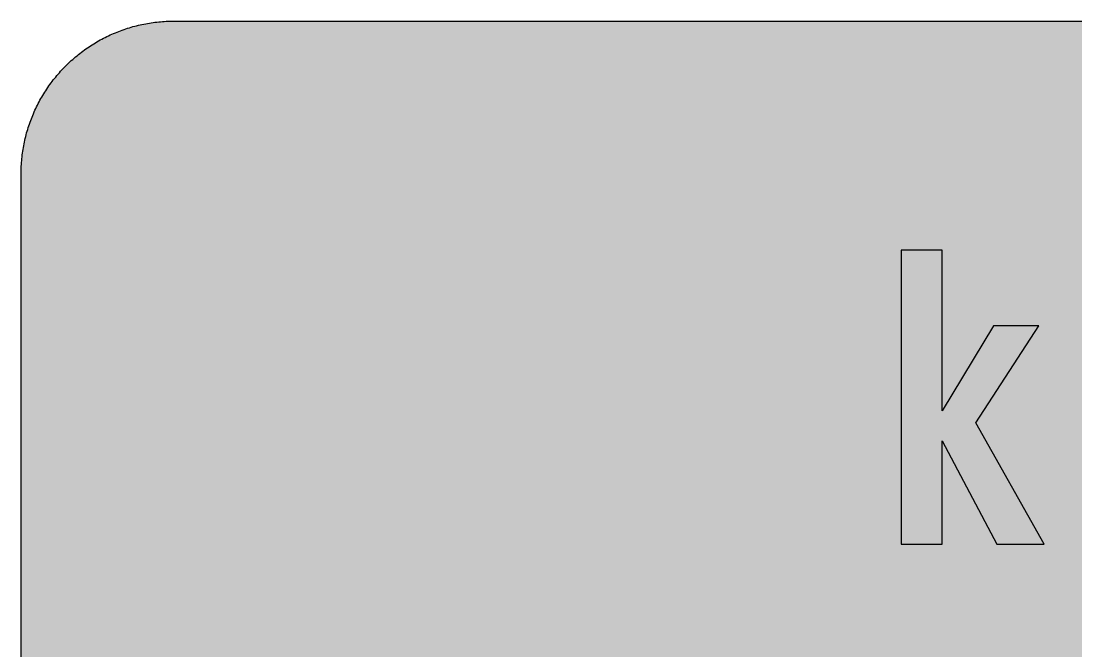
# Model space of a CAD drawing. Header units: millimetres. Extents: x 0 to 212, y 0 to 116.
# Drawn here: x 0.1 to 97.6, y 58.3 to 116.5 of the extents above; entities that cross this region are included whole.
import ezdxf

# ---------------------------------------------------------------- set-up
doc = ezdxf.new("R2010")
doc.units = ezdxf.units.MM

msp = doc.modelspace()

# ---------------------------------------------------------------- hatches: boundary and pattern name
for color, points in [(254, [(14.1633, 0.0536), (13.9878, 0.0533), (13.8125, 0.0559), (13.6373, 0.061), (13.462, 0.0686), (13.2893, 0.0787), (13.114, 0.0914), (12.9413, 0.1041), (12.7686, 0.1219), (12.5959, 0.1397), (12.4231, 0.16), (12.2504, 0.1829), (12.0777, 0.2057), (11.9075, 0.2337), (11.7373, 0.2616), (11.5672, 0.2921), (11.397, 0.3251), (11.2268, 0.3607), (11.0592, 0.3988), (10.8915, 0.4369), (10.7239, 0.4775), (10.5562, 0.5207), (10.3886, 0.5664), (10.2235, 0.6121), (10.0584, 0.6629), (9.8933, 0.7137), (9.7307, 0.7671), (9.5682, 0.8204), (9.4056, 0.8788), (9.2431, 0.9373), (9.083, 0.9982), (8.923, 1.0617), (8.763, 1.1252), (8.6055, 1.1938), (8.4455, 1.2624), (8.2906, 1.331), (8.1331, 1.4046), (7.9781, 1.4783), (7.8232, 1.5545), (7.6708, 1.6332), (7.5184, 1.7145), (7.366, 1.7958), (7.2161, 1.8796), (7.0663, 1.966), (6.919, 2.0523), (6.7716, 2.1438), (6.6243, 2.2352), (6.4795, 2.3266), (6.3348, 2.4232), (6.19, 2.5197), (6.0477, 2.6187), (5.908, 2.7178), (5.7683, 2.8194), (5.6286, 2.9235), (5.4915, 3.0302), (5.3543, 3.1369), (5.2197, 3.2461), (5.0851, 3.3579), (4.953, 3.4722), (4.8209, 3.5865), (4.6914, 3.7033), (4.5644, 3.8202), (4.4348, 3.9395), (4.3104, 4.0615), (4.1859, 4.1859), (4.0615, 4.3104), (3.9395, 4.4348), (3.8202, 4.5618), (3.7033, 4.6914), (3.5865, 4.8209), (3.4722, 4.953), (3.3579, 5.0851), (3.2487, 5.2197), (3.1369, 5.3543), (3.0302, 5.4915), (2.9235, 5.6286), (2.8194, 5.7683), (2.7178, 5.908), (2.6187, 6.0477), (2.5197, 6.19), (2.4232, 6.3348), (2.3266, 6.477), (2.2352, 6.6243), (2.1438, 6.7691), (2.0523, 6.919), (1.966, 7.0663), (1.8796, 7.2161), (1.7958, 7.366), (1.7145, 7.5184), (1.6332, 7.6708), (1.5545, 7.8232), (1.4783, 7.9781), (1.4046, 8.1331), (1.331, 8.2906), (1.2598, 8.4455), (1.1913, 8.603), (1.1252, 8.763), (1.0592, 8.923), (0.9982, 9.083), (0.9373, 9.2431), (0.8763, 9.4056), (0.8204, 9.5682), (0.7645, 9.7307), (0.7112, 9.8933), (0.6604, 10.0584), (0.6121, 10.2235), (0.5639, 10.3911), (0.5207, 10.5562), (0.4775, 10.7239), (0.4343, 10.8915), (0.3962, 11.0592), (0.3607, 11.2268), (0.3251, 11.397), (0.2921, 11.5672), (0.2616, 11.7373), (0.2311, 11.9075), (0.2057, 12.0802), (0.1803, 12.2504), (0.1575, 12.4231), (0.1372, 12.5959), (0.1194, 12.7686), (0.1041, 12.9413), (0.0889, 13.1166), (0.0787, 13.2893), (0.0686, 13.4645), (0.061, 13.6373), (0.0559, 13.8125), (0.0508, 13.9878), (0.0508, 14.163), (0.0522, 102.3592), (0.0508, 102.5322), (0.0559, 102.7074), (0.061, 102.8827), (0.0686, 103.058), (0.0787, 103.2307), (0.0889, 103.4059), (0.1041, 103.5787), (0.1194, 103.7514), (0.1372, 103.9241), (0.1575, 104.0968), (0.1803, 104.2695), (0.2057, 104.4423), (0.2311, 104.6124), (0.2616, 104.7826), (0.2921, 104.9528), (0.3251, 105.123), (0.3607, 105.2932), (0.3962, 105.4608), (0.4343, 105.6284), (0.4775, 105.7961), (0.5207, 105.9637), (0.5639, 106.1314), (0.6121, 106.2965), (0.6604, 106.4616), (0.7112, 106.6267), (0.7645, 106.7892), (0.8204, 106.9518), (0.8763, 107.1143), (0.9373, 107.2769), (0.9982, 107.4369), (1.0592, 107.5969), (1.1252, 107.757), (1.1913, 107.9144), (1.2598, 108.0745), (1.331, 108.2294), (1.4046, 108.3869), (1.4783, 108.5418), (1.5545, 108.6968), (1.6332, 108.8492), (1.7145, 109.0016), (1.7958, 109.154), (1.8796, 109.3038), (1.966, 109.4537), (2.0523, 109.601), (2.1438, 109.7483), (2.2352, 109.8956), (2.3266, 110.0404), (2.4232, 110.1852), (2.5197, 110.33), (2.6187, 110.4722), (2.7178, 110.6119), (2.8194, 110.7516), (2.9235, 110.8913), (3.0302, 111.0285), (3.1369, 111.1656), (3.2487, 111.3003), (3.3579, 111.4349), (3.4722, 111.567), (3.5865, 111.699), (3.7033, 111.8286), (3.8202, 111.9556), (3.9395, 112.0851), (4.0615, 112.2096), (4.1859, 112.334), (4.3104, 112.4585), (4.4348, 112.5804), (4.5644, 112.6998), (4.6914, 112.8166), (4.8209, 112.9335), (4.953, 113.0478), (5.0851, 113.1621), (5.2197, 113.2713), (5.3543, 113.3831), (5.4915, 113.4897), (5.6286, 113.5964), (5.7683, 113.7006), (5.908, 113.8022), (6.0477, 113.9012), (6.19, 114.0003), (6.3348, 114.0968), (6.4795, 114.1933), (6.6243, 114.2848), (6.7716, 114.3762), (6.919, 114.4676), (7.0663, 114.554), (7.2161, 114.6404), (7.366, 114.7242), (7.5184, 114.8055), (7.6708, 114.8867), (7.8232, 114.9655), (7.9781, 115.0417), (8.1331, 115.1153), (8.2906, 115.189), (8.4455, 115.2601), (8.6055, 115.3287), (8.763, 115.3947), (8.923, 115.4608), (9.083, 115.5217), (9.2431, 115.5827), (9.4056, 115.6437), (9.5682, 115.6995), (9.7307, 115.7554), (9.8933, 115.8088), (10.0584, 115.8596), (10.2235, 115.9078), (10.3886, 115.9561), (10.5562, 115.9993), (10.7239, 116.0424), (10.8915, 116.0856), (11.0592, 116.1237), (11.2268, 116.1593), (11.397, 116.1948), (11.5672, 116.2279), (11.7373, 116.2583), (11.9075, 116.2888), (12.0777, 116.3142), (12.2504, 116.3396), (12.4231, 116.3625), (12.5959, 116.3828), (12.7686, 116.4006), (12.9413, 116.4158), (13.114, 116.4311), (13.2893, 116.4412), (13.462, 116.4514), (13.6373, 116.459), (13.8125, 116.4641), (13.9878, 116.4692), (14.163, 116.4692), (197.6078, 116.4703), (197.7822, 116.4692), (197.9574, 116.4641), (198.1327, 116.459), (198.3054, 116.4514), (198.4807, 116.4412), (198.6534, 116.4311), (198.8287, 116.4158), (199.0014, 116.4006), (199.1741, 116.3828), (199.3468, 116.3625), (199.5195, 116.3396), (199.6897, 116.3142), (199.8624, 116.2888), (200.0326, 116.2583), (200.2028, 116.2279), (200.373, 116.1948), (200.5432, 116.1593), (200.7108, 116.1237), (200.8784, 116.0856), (201.0461, 116.0424), (201.2137, 115.9993), (201.3788, 115.9561), (201.5465, 115.9078), (201.7116, 115.8596), (201.8767, 115.8088), (202.0392, 115.7554), (202.2018, 115.6995), (202.3643, 115.6437), (202.5269, 115.5827), (202.6869, 115.5217), (202.8469, 115.4608), (203.007, 115.3947), (203.167, 115.3287), (203.3245, 115.2601), (203.4794, 115.189), (203.6369, 115.1153), (203.7918, 115.0417), (203.9468, 114.9655), (204.0992, 114.8867), (204.2516, 114.8055), (204.404, 114.7242), (204.5538, 114.6404), (204.7037, 114.554), (204.8535, 114.4676), (205.0009, 114.3762), (205.1456, 114.2848), (205.293, 114.1933), (205.4352, 114.0968), (205.58, 114.0003), (205.7222, 113.9012), (205.8619, 113.8022), (206.0016, 113.7006), (206.1413, 113.5964), (206.2785, 113.4897), (206.4156, 113.3831), (206.5503, 113.2713), (206.6849, 113.1621), (206.817, 113.0478), (206.949, 112.9335), (207.0786, 112.8166), (207.2081, 112.6998), (207.3351, 112.5804), (207.4596, 112.4585), (207.584, 112.334), (207.7085, 112.2096), (207.8304, 112.0851), (207.9498, 111.9556), (208.0666, 111.8286), (208.1835, 111.699), (208.2978, 111.567), (208.4121, 111.4349), (208.5238, 111.3003), (208.6331, 111.1656), (208.7397, 111.0285), (208.8464, 110.8913), (208.9506, 110.7516), (209.0522, 110.6119), (209.1512, 110.4722), (209.2503, 110.33), (209.3468, 110.1852), (209.4433, 110.0404), (209.5348, 109.8956), (209.6262, 109.7483), (209.7176, 109.601), (209.804, 109.4537), (209.8904, 109.3038), (209.9742, 109.154), (210.0555, 109.0016), (210.1367, 108.8492), (210.2155, 108.6968), (210.2917, 108.5418), (210.3653, 108.3869), (210.439, 108.2294), (210.5076, 108.0745), (210.5762, 107.9144), (210.6447, 107.757), (210.7082, 107.5969), (210.7717, 107.4369), (210.8327, 107.2769), (210.8911, 107.1143), (210.9495, 106.9518), (211.0029, 106.7892), (211.0562, 106.6267), (211.107, 106.4616), (211.1578, 106.2965), (211.2035, 106.1314), (211.2493, 105.9637), (211.2924, 105.7961), (211.3331, 105.6284), (211.3712, 105.4608), (211.4093, 105.2932), (211.4448, 105.123), (211.4779, 104.9528), (211.5083, 104.7826), (211.5363, 104.6124), (211.5642, 104.4423), (211.5871, 104.2695), (211.6099, 104.0968), (211.6303, 103.9241), (211.648, 103.7514), (211.6658, 103.5787), (211.6785, 103.4059), (211.6912, 103.2307), (211.7014, 103.058), (211.709, 102.8827), (211.7141, 102.7074), (211.7166, 102.5322), (211.7166, 102.3569), (211.7189, 14.1647), (211.7166, 13.9878), (211.7141, 13.8125), (211.709, 13.6373), (211.7014, 13.4645), (211.6912, 13.2893), (211.6785, 13.1166), (211.6658, 12.9413), (211.648, 12.7686), (211.6303, 12.5959), (211.6099, 12.4231), (211.5871, 12.2504), (211.5642, 12.0802), (211.5363, 11.9075), (211.5083, 11.7373), (211.4779, 11.5672), (211.4448, 11.397), (211.4093, 11.2268), (211.3712, 11.0592), (211.3331, 10.8915), (211.2924, 10.7239), (211.2493, 10.5562), (211.2035, 10.3911), (211.1578, 10.2235), (211.107, 10.0584), (211.0562, 9.8933), (211.0029, 9.7307), (210.9495, 9.5682), (210.8911, 9.4056), (210.8327, 9.2431), (210.7717, 9.083), (210.7082, 8.923), (210.6447, 8.763), (210.5762, 8.603), (210.5076, 8.4455), (210.439, 8.2906), (210.3653, 8.1331), (210.2917, 7.9781), (210.2155, 7.8232), (210.1367, 7.6708), (210.0555, 7.5184), (209.9742, 7.366), (209.8904, 7.2161), (209.804, 7.0663), (209.7176, 6.919), (209.6262, 6.7691), (209.5348, 6.6243), (209.4433, 6.477), (209.3468, 6.3348), (209.2503, 6.19), (209.1512, 6.0477), (209.0522, 5.908), (208.9506, 5.7683), (208.8464, 5.6286), (208.7397, 5.4915), (208.6331, 5.3543), (208.5238, 5.2197), (208.4121, 5.0851), (208.2978, 4.953), (208.1835, 4.8209), (208.0666, 4.6914), (207.9498, 4.5618), (207.8304, 4.4348), (207.7085, 4.3104), (207.584, 4.1859), (207.4596, 4.0615), (207.3351, 3.9395), (207.2081, 3.8202), (207.0786, 3.7033), (206.949, 3.5865), (206.817, 3.4722), (206.6849, 3.3579), (206.5503, 3.2461), (206.4156, 3.1369), (206.2785, 3.0302), (206.1413, 2.9235), (206.0016, 2.8194), (205.8619, 2.7178), (205.7222, 2.6187), (205.58, 2.5197), (205.4352, 2.4232), (205.293, 2.3266), (205.1456, 2.2352), (205.0009, 2.1438), (204.8535, 2.0523), (204.7037, 1.966), (204.5538, 1.8796), (204.404, 1.7958), (204.2516, 1.7145), (204.0992, 1.6332), (203.9468, 1.5545), (203.7918, 1.4783), (203.6369, 1.4046), (203.4794, 1.331), (203.3245, 1.2624), (203.167, 1.1938), (203.007, 1.1252), (202.8469, 1.0617), (202.6869, 0.9982), (202.5269, 0.9373), (202.3643, 0.8788), (202.2018, 0.8204), (202.0392, 0.7671), (201.8767, 0.7137), (201.7116, 0.6629), (201.5465, 0.6121), (201.3788, 0.5664), (201.2137, 0.5207), (201.0461, 0.4775), (200.8784, 0.4369), (200.7108, 0.3988), (200.5432, 0.3607), (200.373, 0.3251), (200.2028, 0.2921), (200.0326, 0.2616), (199.8624, 0.2337), (199.6897, 0.2057), (199.5195, 0.1829), (199.3468, 0.16), (199.1741, 0.1397), (199.0014, 0.1219), (198.8287, 0.1041), (198.6534, 0.0914), (198.4807, 0.0787), (198.3054, 0.0686), (198.1327, 0.061), (197.9574, 0.0559), (197.7822, 0.0533), (197.6069, 0.0533)]), (59, [(85.2029, 68.1397), (85.2029, 77.6852), (90.2476, 68.1397), (94.6326, 68.1397), (88.3073, 79.3542), (94.1282, 88.3183), (89.9375, 88.3183), (85.2029, 80.44), (85.2029, 95.3036), (81.3992, 95.3036), (81.3992, 68.1397)])]:
    msp.add_hatch(color=color).paths.add_polyline_path(points)
h = msp.add_hatch(color=59)
h.paths.add_polyline_path([(14.1633, 3.5814), (13.8887, 3.5839), (13.6169, 3.5941), (13.3477, 3.6119), (13.081, 3.6347), (12.8143, 3.6652), (12.5501, 3.7008), (12.2885, 3.7465), (12.0294, 3.7948), (11.7729, 3.8506), (11.5164, 3.9141), (11.2649, 3.9827), (11.016, 4.0564), (10.7671, 4.1351), (10.5232, 4.2215), (10.2819, 4.3129), (10.0432, 4.412), (9.8069, 4.5161), (9.5733, 4.6228), (9.3447, 4.7371), (9.1186, 4.8565), (8.8951, 4.9809), (8.6741, 5.113), (8.4582, 5.2476), (8.2448, 5.3873), (8.0366, 5.5321), (7.8308, 5.682), (7.6276, 5.8369), (7.4295, 5.9969), (7.2365, 6.1595), (7.046, 6.3297), (6.8605, 6.5024), (6.6777, 6.6802), (6.5024, 6.8605), (6.3271, 7.046), (6.1595, 7.2365), (5.9969, 7.432), (5.8369, 7.6302), (5.682, 7.8308), (5.5321, 8.0366), (5.3873, 8.2448), (5.2451, 8.4582), (5.1105, 8.6741), (4.9809, 8.8951), (4.8565, 9.1186), (4.7371, 9.3447), (4.6228, 9.5758), (4.5136, 9.8069), (4.4094, 10.0432), (4.3129, 10.2819), (4.2215, 10.5232), (4.1351, 10.7696), (4.0538, 11.016), (3.9802, 11.2649), (3.9116, 11.5189), (3.8506, 11.7729), (3.7948, 12.0294), (3.744, 12.2911), (3.7008, 12.5527), (3.6627, 12.8143), (3.6322, 13.081), (3.6093, 13.3502), (3.5916, 13.6195), (3.5814, 13.8913), (3.5789, 14.163), (3.58, 102.3592), (3.5814, 102.6312), (3.5916, 102.903), (3.6093, 103.1723), (3.6322, 103.439), (3.6627, 103.7057), (3.7008, 103.9698), (3.744, 104.2314), (3.7948, 104.4905), (3.8506, 104.7471), (3.9116, 105.0036), (3.9802, 105.2551), (4.0538, 105.504), (4.1351, 105.7529), (4.2215, 105.9967), (4.3129, 106.238), (4.4094, 106.4768), (4.5136, 106.713), (4.6228, 106.9467), (4.7371, 107.1753), (4.8565, 107.4014), (4.9809, 107.6249), (5.1105, 107.8459), (5.2451, 108.0618), (5.3873, 108.2751), (5.5321, 108.4834), (5.682, 108.6891), (5.8369, 108.8923), (5.9969, 109.0905), (6.1595, 109.2835), (6.3271, 109.474), (6.5024, 109.6594), (6.6777, 109.8423), (6.8605, 110.0176), (7.046, 110.1928), (7.2365, 110.3605), (7.4295, 110.523), (7.6276, 110.683), (7.8308, 110.838), (8.0366, 110.9878), (8.2448, 111.1326), (8.4582, 111.2749), (8.6741, 111.4095), (8.8951, 111.539), (9.1186, 111.6635), (9.3447, 111.7829), (9.5733, 111.8972), (9.8069, 112.0064), (10.0432, 112.1105), (10.2819, 112.207), (10.5232, 112.2985), (10.7671, 112.3848), (11.016, 112.4661), (11.2649, 112.5398), (11.5164, 112.6084), (11.7729, 112.6693), (12.0294, 112.7252), (12.2885, 112.776), (12.5501, 112.8192), (12.8143, 112.8573), (13.081, 112.8878), (13.3477, 112.9106), (13.6169, 112.9284), (13.8887, 112.9386), (14.163, 112.9411), (197.6078, 112.9425), (197.8787, 112.9386), (198.1505, 112.9284), (198.4197, 112.9106), (198.689, 112.8878), (198.9557, 112.8573), (199.2173, 112.8192), (199.4789, 112.776), (199.7405, 112.7252), (199.9971, 112.6693), (200.2511, 112.6084), (200.5051, 112.5398), (200.754, 112.4661), (201.0004, 112.3848), (201.2467, 112.2985), (201.488, 112.207), (201.7268, 112.1105), (201.963, 112.0064), (202.1942, 111.8972), (202.4253, 111.7829), (202.6514, 111.6635), (202.8749, 111.539), (203.0959, 111.4095), (203.3118, 111.2749), (203.5251, 111.1326), (203.7334, 110.9878), (203.9391, 110.838), (204.1398, 110.683), (204.3379, 110.523), (204.5335, 110.3605), (204.724, 110.1928), (204.9094, 110.0176), (205.0898, 109.8423), (205.2676, 109.6594), (205.4403, 109.474), (205.6105, 109.2835), (205.773, 109.0905), (205.933, 108.8923), (206.088, 108.6891), (206.2378, 108.4834), (206.3826, 108.2751), (206.5223, 108.0618), (206.6569, 107.8459), (206.789, 107.6249), (206.9135, 107.4014), (207.0329, 107.1753), (207.1472, 106.9467), (207.2538, 106.713), (207.358, 106.4768), (207.457, 106.238), (207.5485, 105.9967), (207.6348, 105.7529), (207.7136, 105.504), (207.7872, 105.2551), (207.8558, 105.0036), (207.9193, 104.7471), (207.9752, 104.4905), (208.0235, 104.2314), (208.0692, 103.9698), (208.1047, 103.7057), (208.1352, 103.439), (208.1581, 103.1723), (208.1759, 102.903), (208.186, 102.6312), (208.1911, 102.3569), (208.1911, 14.1647), (208.186, 13.8913), (208.1759, 13.6195), (208.1581, 13.3502), (208.1352, 13.081), (208.1047, 12.8143), (208.0692, 12.5527), (208.0235, 12.2911), (207.9752, 12.0294), (207.9193, 11.7729), (207.8558, 11.5189), (207.7872, 11.2649), (207.7136, 11.016), (207.6348, 10.7696), (207.5485, 10.5232), (207.457, 10.2819), (207.358, 10.0432), (207.2538, 9.8069), (207.1472, 9.5758), (207.0329, 9.3447), (206.9135, 9.1186), (206.789, 8.8951), (206.6569, 8.6741), (206.5223, 8.4582), (206.3826, 8.2448), (206.2378, 8.0366), (206.088, 7.8308), (205.933, 7.6302), (205.773, 7.432), (205.6105, 7.2365), (205.4403, 7.046), (205.2676, 6.8605), (205.0898, 6.6802), (204.9094, 6.5024), (204.724, 6.3297), (204.5335, 6.1595), (204.3379, 5.9969), (204.1398, 5.8369), (203.9391, 5.682), (203.7334, 5.5321), (203.5251, 5.3873), (203.3118, 5.2476), (203.0959, 5.113), (202.8749, 4.9809), (202.6514, 4.8565), (202.4253, 4.7371), (202.1942, 4.6228), (201.963, 4.5161), (201.7268, 4.412), (201.488, 4.3129), (201.2467, 4.2215), (201.0004, 4.1351), (200.754, 4.0564), (200.5051, 3.9827), (200.2511, 3.9141), (199.9971, 3.8506), (199.7405, 3.7948), (199.4789, 3.7465), (199.2173, 3.7008), (198.9557, 3.6652), (198.689, 3.6347), (198.4197, 3.6119), (198.1505, 3.5941), (197.8787, 3.5839), (197.6069, 3.5789)])
h.paths.add_polyline_path([(14.1633, 8.8731), (14.0259, 8.8748), (13.8887, 8.8798), (13.7541, 8.8875), (13.622, 8.9002), (13.4874, 8.9154), (13.3553, 8.9332), (13.2258, 8.9535), (13.0962, 8.9789), (12.9667, 9.0068), (12.8397, 9.0373), (12.7127, 9.0729), (12.5882, 9.1084), (12.4663, 9.1491), (12.3419, 9.1923), (12.2225, 9.238), (12.1031, 9.2888), (11.9837, 9.3396), (11.8694, 9.3929), (11.7526, 9.4513), (11.6408, 9.5098), (11.5291, 9.5733), (11.4198, 9.6368), (11.3106, 9.7053), (11.2039, 9.7765), (11.0998, 9.8476), (10.9957, 9.9238), (10.8966, 10), (10.7975, 10.0787), (10.6985, 10.1625), (10.6045, 10.2464), (10.5105, 10.3327), (10.4216, 10.4216), (10.3327, 10.5131), (10.2464, 10.6045), (10.16, 10.701), (10.0787, 10.7975), (10, 10.8966), (9.9212, 10.9982), (9.8476, 11.0998), (9.7739, 11.2039), (9.7053, 11.3106), (9.6368, 11.4198), (9.5707, 11.5291), (9.5098, 11.6408), (9.4488, 11.7551), (9.3929, 11.8694), (9.337, 11.9863), (9.2862, 12.1031), (9.238, 12.2225), (9.1923, 12.3444), (9.1491, 12.4663), (9.1084, 12.5908), (9.0703, 12.7152), (9.0373, 12.8397), (9.0068, 12.9692), (8.9789, 13.0962), (8.9535, 13.2258), (8.9306, 13.3579), (8.9129, 13.4899), (8.8976, 13.622), (8.8849, 13.7566), (8.8773, 13.8913), (8.8722, 14.0259), (8.8697, 14.163), (8.8717, 102.3592), (8.8722, 102.4941), (8.8773, 102.6312), (8.8849, 102.7659), (8.8976, 102.8979), (8.9129, 103.0326), (8.9306, 103.1646), (8.9535, 103.2942), (8.9789, 103.4237), (9.0068, 103.5533), (9.0373, 103.6803), (9.0703, 103.8073), (9.1084, 103.9317), (9.1491, 104.0536), (9.1923, 104.1781), (9.238, 104.2975), (9.2862, 104.4169), (9.337, 104.5362), (9.3929, 104.6505), (9.4488, 104.7674), (9.5098, 104.8791), (9.5707, 104.9909), (9.6368, 105.1001), (9.7053, 105.2093), (9.7739, 105.316), (9.8476, 105.4202), (9.9212, 105.5243), (10, 105.6234), (10.0787, 105.7224), (10.16, 105.8215), (10.2464, 105.9155), (10.3327, 106.0094), (10.4216, 106.0983), (10.5105, 106.1872), (10.6045, 106.2736), (10.6985, 106.36), (10.7975, 106.4412), (10.8966, 106.52), (10.9957, 106.5987), (11.0998, 106.6724), (11.2039, 106.746), (11.3106, 106.8146), (11.4198, 106.8832), (11.5291, 106.9492), (11.6408, 107.0102), (11.7526, 107.0712), (11.8694, 107.127), (11.9837, 107.1829), (12.1031, 107.2337), (12.2225, 107.282), (12.3419, 107.3277), (12.4663, 107.3709), (12.5882, 107.4115), (12.7127, 107.4496), (12.8397, 107.4826), (12.9667, 107.5131), (13.0962, 107.5411), (13.2258, 107.5665), (13.3553, 107.5893), (13.4874, 107.6071), (13.622, 107.6223), (13.7541, 107.635), (13.8887, 107.6427), (14.0259, 107.6477), (14.163, 107.6503), (197.6078, 107.6508), (197.7441, 107.6477), (197.8787, 107.6427), (198.0133, 107.635), (198.1479, 107.6223), (198.28, 107.6071), (198.4121, 107.5893), (198.5442, 107.5665), (198.6737, 107.5411), (198.8007, 107.5131), (198.9303, 107.4826), (199.0547, 107.4496), (199.1792, 107.4115), (199.3036, 107.3709), (199.4256, 107.3277), (199.5475, 107.282), (199.6669, 107.2337), (199.7837, 107.1829), (199.9005, 107.127), (200.0148, 107.0712), (200.1291, 107.0102), (200.2409, 106.9492), (200.3501, 106.8832), (200.4593, 106.8146), (200.566, 106.746), (200.6702, 106.6724), (200.7718, 106.5987), (200.8734, 106.52), (200.9724, 106.4412), (201.0689, 106.36), (201.1655, 106.2736), (201.2569, 106.1872), (201.3483, 106.0983), (201.4372, 106.0094), (201.5236, 105.9155), (201.6074, 105.8215), (201.6912, 105.7224), (201.77, 105.6234), (201.8462, 105.5243), (201.9224, 105.4202), (201.9935, 105.316), (202.0646, 105.2093), (202.1332, 105.1001), (202.1967, 104.9909), (202.2602, 104.8791), (202.3186, 104.7674), (202.377, 104.6505), (202.4304, 104.5362), (202.4812, 104.4169), (202.532, 104.2975), (202.5777, 104.1781), (202.6209, 104.0536), (202.6615, 103.9317), (202.6971, 103.8073), (202.7326, 103.6803), (202.7631, 103.5533), (202.7911, 103.4237), (202.8165, 103.2942), (202.8368, 103.1646), (202.8546, 103.0326), (202.8698, 102.8979), (202.8825, 102.7659), (202.8901, 102.6312), (202.8952, 102.4941), (202.8977, 102.3569), (202.8994, 14.1647), (202.8952, 14.0259), (202.8901, 13.8913), (202.8825, 13.7566), (202.8698, 13.622), (202.8546, 13.4899), (202.8368, 13.3579), (202.8165, 13.2258), (202.7911, 13.0962), (202.7631, 12.9692), (202.7326, 12.8397), (202.6971, 12.7152), (202.6615, 12.5908), (202.6209, 12.4663), (202.5777, 12.3444), (202.532, 12.2225), (202.4812, 12.1031), (202.4304, 11.9863), (202.377, 11.8694), (202.3186, 11.7551), (202.2602, 11.6408), (202.1967, 11.5291), (202.1332, 11.4198), (202.0646, 11.3106), (201.9935, 11.2039), (201.9224, 11.0998), (201.8462, 10.9982), (201.77, 10.8966), (201.6912, 10.7975), (201.6074, 10.701), (201.5236, 10.6045), (201.4372, 10.5131), (201.3483, 10.4216), (201.2569, 10.3327), (201.1655, 10.2464), (201.0689, 10.1625), (200.9724, 10.0787), (200.8734, 10), (200.7718, 9.9238), (200.6702, 9.8476), (200.566, 9.7765), (200.4593, 9.7053), (200.3501, 9.6368), (200.2409, 9.5733), (200.1291, 9.5098), (200.0148, 9.4513), (199.9005, 9.3929), (199.7837, 9.3396), (199.6669, 9.2888), (199.5475, 9.238), (199.4256, 9.1923), (199.3036, 9.1491), (199.1792, 9.1084), (199.0547, 9.0729), (198.9303, 9.0373), (198.8007, 9.0068), (198.6737, 8.9789), (198.5442, 8.9535), (198.4121, 8.9332), (198.28, 8.9154), (198.1479, 8.9002), (198.0133, 8.8875), (197.8787, 8.8798), (197.7441, 8.8748), (197.6069, 8.8722)], flags=16)
h = msp.add_hatch(color=59)
edge = h.paths.add_edge_path()
edge.add_line((70.0691, 67.751), (70.264, 67.752))
edge.add_line((70.264, 67.752), (70.4596, 67.757))
edge.add_line((70.4596, 67.757), (70.6526, 67.7672))
edge.add_line((70.6526, 67.7672), (70.8431, 67.7799))
edge.add_line((70.8431, 67.7799), (71.0311, 67.7951))
edge.add_line((71.0311, 67.7951), (71.2165, 67.818))
edge.add_line((71.2165, 67.818), (71.3994, 67.8409))
edge.add_line((71.3994, 67.8409), (71.5797, 67.8713))
edge.add_line((71.5797, 67.8713), (71.7601, 67.9044))
edge.add_line((71.7601, 67.9044), (71.9353, 67.9399))
edge.add_line((71.9353, 67.9399), (72.1081, 67.9831))
edge.add_line((72.1081, 67.9831), (72.2782, 68.0288))
edge.add_line((72.2782, 68.0288), (72.4484, 68.0796))
edge.add_line((72.4484, 68.0796), (72.6135, 68.133))
edge.add_line((72.6135, 68.133), (72.7761, 68.1939))
edge.add_line((72.7761, 68.1939), (72.9361, 68.2574))
edge.add_line((72.9361, 68.2574), (73.0961, 68.326))
edge.add_line((73.0961, 68.326), (73.2511, 68.3997))
edge.add_line((73.2511, 68.3997), (73.4035, 68.4784))
edge.add_line((73.4035, 68.4784), (73.5533, 68.5622))
edge.add_line((73.5533, 68.5622), (73.7006, 68.6511))
edge.add_line((73.7006, 68.6511), (73.8429, 68.7451))
edge.add_line((73.8429, 68.7451), (73.9851, 68.8416))
edge.add_line((73.9851, 68.8416), (74.1248, 68.9458))
edge.add_line((74.1248, 68.9458), (74.2594, 69.055))
edge.add_line((74.2594, 69.055), (74.3915, 69.1718))
edge.add_line((74.3915, 69.1718), (74.5211, 69.2912))
edge.add_line((74.5211, 69.2912), (74.6481, 69.4157))
edge.add_line((74.6481, 69.4157), (74.7725, 69.5477))
edge.add_line((74.7725, 69.5477), (74.8944, 69.6849))
edge.add_line((74.8944, 69.6849), (75.0113, 69.8271))
edge.add_line((75.0113, 69.8271), (75.1256, 69.977))
edge.add_line((75.1256, 69.977), (75.2373, 70.1294))
edge.add_line((75.2373, 70.1294), (75.3466, 70.292))
edge.add_line((75.3466, 70.292), (75.4532, 70.4571))
edge.add_line((75.4532, 70.4571), (75.5548, 70.6298))
edge.add_line((75.5548, 70.6298), (75.6539, 70.8076))
edge.add_line((75.6539, 70.8076), (75.7479, 70.993))
edge.add_line((75.7479, 70.993), (75.8419, 71.1835))
edge.add_line((75.8419, 71.1835), (75.9308, 71.3816))
edge.add_line((75.9308, 71.3816), (76.0171, 71.5848))
edge.add_line((76.0171, 71.5848), (76.0984, 71.7956))
edge.add_line((76.0984, 71.7956), (76.1797, 72.0141))
edge.add_line((76.1797, 72.0141), (76.2533, 72.2376))
edge.add_line((76.2533, 72.2376), (76.327, 72.4687))
edge.add_line((76.327, 72.4687), (76.3956, 72.705))
edge.add_line((76.3956, 72.705), (76.4616, 72.9488))
edge.add_line((76.4616, 72.9488), (76.5226, 73.2003))
edge.add_line((76.5226, 73.2003), (76.581, 73.4593))
edge.add_line((76.581, 73.4593), (76.6369, 73.726))
edge.add_line((76.6369, 73.726), (76.6877, 73.9978))
edge.add_line((76.6877, 73.9978), (76.7359, 74.2772))
edge.add_line((76.7359, 74.2772), (76.7791, 74.5642))
edge.add_line((76.7791, 74.5642), (76.8198, 74.8589))
edge.add_line((76.8198, 74.8589), (76.8553, 75.1611))
edge.add_line((76.8553, 75.1611), (76.8883, 75.471))
edge.add_line((76.8883, 75.471), (76.9163, 75.7885))
edge.add_line((76.9163, 75.7885), (76.9417, 76.1136))
edge.add_line((76.9417, 76.1136), (76.9645, 76.4438))
edge.add_line((76.9645, 76.4438), (76.9823, 76.7867))
edge.add_line((76.9823, 76.7867), (76.995, 77.1347))
edge.add_line((76.995, 77.1347), (77.0052, 77.4903))
edge.add_line((77.0052, 77.4903), (77.0103, 77.8535))
edge.add_line((77.0103, 77.8535), (77.0128, 78.2269))
edge.add_line((77.0128, 78.2269), (77.0103, 78.6003))
edge.add_line((77.0103, 78.6003), (77.0052, 78.9635))
edge.add_line((77.0052, 78.9635), (76.995, 79.3191))
edge.add_line((76.995, 79.3191), (76.9823, 79.6671))
edge.add_line((76.9823, 79.6671), (76.9645, 80.0075))
edge.add_line((76.9645, 80.0075), (76.9417, 80.3402))
edge.add_line((76.9417, 80.3402), (76.9163, 80.6653))
edge.add_line((76.9163, 80.6653), (76.8883, 80.9828))
edge.add_line((76.8883, 80.9828), (76.8553, 81.2927))
edge.add_line((76.8553, 81.2927), (76.8198, 81.595))
edge.add_line((76.8198, 81.595), (76.7791, 81.8896))
edge.add_line((76.7791, 81.8896), (76.7359, 82.1766))
edge.add_line((76.7359, 82.1766), (76.6877, 82.456))
edge.add_line((76.6877, 82.456), (76.6369, 82.7278))
edge.add_line((76.6369, 82.7278), (76.581, 82.9945))
edge.add_line((76.581, 82.9945), (76.5226, 83.2536))
edge.add_line((76.5226, 83.2536), (76.4616, 83.505))
edge.add_line((76.4616, 83.505), (76.3956, 83.7489))
edge.add_line((76.3956, 83.7489), (76.327, 83.9851))
edge.add_line((76.327, 83.9851), (76.2533, 84.2162))
edge.add_line((76.2533, 84.2162), (76.1797, 84.4398))
edge.add_line((76.1797, 84.4398), (76.0984, 84.6582))
edge.add_line((76.0984, 84.6582), (76.0171, 84.869))
edge.add_line((76.0171, 84.869), (75.9308, 85.0722))
edge.add_line((75.9308, 85.0722), (75.8419, 85.2703))
edge.add_line((75.8419, 85.2703), (75.7479, 85.4608))
edge.add_line((75.7479, 85.4608), (75.6539, 85.6463))
edge.add_line((75.6539, 85.6463), (75.5548, 85.8241))
edge.add_line((75.5548, 85.8241), (75.4532, 85.9968))
edge.add_line((75.4532, 85.9968), (75.3466, 86.1619))
edge.add_line((75.3466, 86.1619), (75.2373, 86.3244))
edge.add_line((75.2373, 86.3244), (75.1256, 86.4768))
edge.add_line((75.1256, 86.4768), (75.0113, 86.6267))
edge.add_line((75.0113, 86.6267), (74.8944, 86.7689))
edge.add_line((74.8944, 86.7689), (74.7725, 86.9061))
edge.add_line((74.7725, 86.9061), (74.6481, 87.0382))
edge.add_line((74.6481, 87.0382), (74.5211, 87.1626))
edge.add_line((74.5211, 87.1626), (74.3915, 87.282))
edge.add_line((74.3915, 87.282), (74.2594, 87.3989))
edge.add_line((74.2594, 87.3989), (74.1248, 87.5081))
edge.add_line((74.1248, 87.5081), (73.9851, 87.6122))
edge.add_line((73.9851, 87.6122), (73.8429, 87.7087))
edge.add_line((73.8429, 87.7087), (73.7006, 87.8027))
edge.add_line((73.7006, 87.8027), (73.5533, 87.8916))
edge.add_line((73.5533, 87.8916), (73.4035, 87.9754))
edge.add_line((73.4035, 87.9754), (73.2511, 88.0542))
edge.add_line((73.2511, 88.0542), (73.0961, 88.1278))
edge.add_line((73.0961, 88.1278), (72.9361, 88.1964))
edge.add_line((72.9361, 88.1964), (72.7761, 88.2599))
edge.add_line((72.7761, 88.2599), (72.6135, 88.3209))
edge.add_line((72.6135, 88.3209), (72.4484, 88.3742))
edge.add_line((72.4484, 88.3742), (72.2782, 88.425))
edge.add_line((72.2782, 88.425), (72.1081, 88.4707))
edge.add_line((72.1081, 88.4707), (71.9353, 88.5139))
edge.add_line((71.9353, 88.5139), (71.7601, 88.5495))
edge.add_line((71.7601, 88.5495), (71.5797, 88.5825))
edge.add_line((71.5797, 88.5825), (71.3994, 88.613))
edge.add_line((71.3994, 88.613), (71.2165, 88.6358))
edge.add_line((71.2165, 88.6358), (71.0311, 88.6587))
edge.add_line((71.0311, 88.6587), (70.8431, 88.6739))
edge.add_line((70.8431, 88.6739), (70.6526, 88.6866))
edge.add_line((70.6526, 88.6866), (70.4596, 88.6968))
edge.add_line((70.4596, 88.6968), (70.264, 88.7019))
edge.add_line((70.264, 88.7019), (70.0684, 88.7044))
edge.add_line((70.0684, 88.7044), (69.8703, 88.7019))
edge.add_line((69.8703, 88.7019), (69.6747, 88.6968))
edge.add_line((69.6747, 88.6968), (69.4842, 88.6866))
edge.add_line((69.4842, 88.6866), (69.2937, 88.6739))
edge.add_line((69.2937, 88.6739), (69.1058, 88.6587))
edge.add_line((69.1058, 88.6587), (68.9178, 88.6358))
edge.add_line((68.9178, 88.6358), (68.7349, 88.613))
edge.add_line((68.7349, 88.613), (68.5546, 88.5825))
edge.add_line((68.5546, 88.5825), (68.3768, 88.5495))
edge.add_line((68.3768, 88.5495), (68.199, 88.5139))
edge.add_line((68.199, 88.5139), (68.0263, 88.4707))
edge.add_line((68.0263, 88.4707), (67.8561, 88.425))
edge.add_line((67.8561, 88.425), (67.6885, 88.3742))
edge.add_line((67.6885, 88.3742), (67.5208, 88.3209))
edge.add_line((67.5208, 88.3209), (67.3583, 88.2599))
edge.add_line((67.3583, 88.2599), (67.1982, 88.1964))
edge.add_line((67.1982, 88.1964), (67.0408, 88.1278))
edge.add_line((67.0408, 88.1278), (66.8833, 88.0542))
edge.add_line((66.8833, 88.0542), (66.7309, 87.9754))
edge.add_line((66.7309, 87.9754), (66.581, 87.8916))
edge.add_line((66.581, 87.8916), (66.4362, 87.8027))
edge.add_line((66.4362, 87.8027), (66.2915, 87.7087))
edge.add_line((66.2915, 87.7087), (66.1492, 87.6122))
edge.add_line((66.1492, 87.6122), (66.0095, 87.5081))
edge.add_line((66.0095, 87.5081), (65.8749, 87.3989))
edge.add_line((65.8749, 87.3989), (65.7428, 87.282))
edge.add_line((65.7428, 87.282), (65.6133, 87.1626))
edge.add_line((65.6133, 87.1626), (65.4863, 87.0382))
edge.add_line((65.4863, 87.0382), (65.3618, 86.9061))
edge.add_line((65.3618, 86.9061), (65.2399, 86.7689))
edge.add_line((65.2399, 86.7689), (65.1231, 86.6267))
edge.add_line((65.1231, 86.6267), (65.0088, 86.4768))
edge.add_line((65.0088, 86.4768), (64.897, 86.3244))
edge.add_line((64.897, 86.3244), (64.7878, 86.1619))
edge.add_line((64.7878, 86.1619), (64.6836, 85.9968))
edge.add_line((64.6836, 85.9968), (64.5795, 85.8241))
edge.add_line((64.5795, 85.8241), (64.4804, 85.6463))
edge.add_line((64.4804, 85.6463), (64.3865, 85.4608))
edge.add_line((64.3865, 85.4608), (64.2925, 85.2703))
edge.add_line((64.2925, 85.2703), (64.2036, 85.0722))
edge.add_line((64.2036, 85.0722), (64.1172, 84.869))
edge.add_line((64.1172, 84.869), (64.0359, 84.6582))
edge.add_line((64.0359, 84.6582), (63.9572, 84.4398))
edge.add_line((63.9572, 84.4398), (63.881, 84.2162))
edge.add_line((63.881, 84.2162), (63.8073, 83.9851))
edge.add_line((63.8073, 83.9851), (63.7388, 83.7489))
edge.add_line((63.7388, 83.7489), (63.6727, 83.505))
edge.add_line((63.6727, 83.505), (63.6118, 83.2536))
edge.add_line((63.6118, 83.2536), (63.5533, 82.9945))
edge.add_line((63.5533, 82.9945), (63.4975, 82.7278))
edge.add_line((63.4975, 82.7278), (63.4467, 82.456))
edge.add_line((63.4467, 82.456), (63.4009, 82.1766))
edge.add_line((63.4009, 82.1766), (63.3552, 81.8896))
edge.add_line((63.3552, 81.8896), (63.3146, 81.595))
edge.add_line((63.3146, 81.595), (63.279, 81.2927))
edge.add_line((63.279, 81.2927), (63.246, 80.9828))
edge.add_line((63.246, 80.9828), (63.2181, 80.6653))
edge.add_line((63.2181, 80.6653), (63.1927, 80.3402))
edge.add_line((63.1927, 80.3402), (63.1698, 80.0075))
edge.add_line((63.1698, 80.0075), (63.152, 79.6671))
edge.add_line((63.152, 79.6671), (63.1393, 79.3191))
edge.add_line((63.1393, 79.3191), (63.1292, 78.9635))
edge.add_line((63.1292, 78.9635), (63.1241, 78.6003))
edge.add_line((63.1241, 78.6003), (63.1215, 78.2269))
edge.add_line((63.1215, 78.2269), (63.1241, 77.8713))
edge.add_line((63.1241, 77.8713), (63.1292, 77.5233))
edge.add_line((63.1292, 77.5233), (63.1393, 77.183))
edge.add_line((63.1393, 77.183), (63.152, 76.8502))
edge.add_line((63.152, 76.8502), (63.1698, 76.5226))
edge.add_line((63.1698, 76.5226), (63.1927, 76.2025))
edge.add_line((63.1927, 76.2025), (63.2181, 75.8876))
edge.add_line((63.2181, 75.8876), (63.246, 75.5828))
edge.add_line((63.246, 75.5828), (63.279, 75.2831))
edge.add_line((63.279, 75.2831), (63.3146, 74.9884))
edge.add_line((63.3146, 74.9884), (63.3552, 74.7014))
edge.add_line((63.3552, 74.7014), (63.4009, 74.422))
edge.add_line((63.4009, 74.422), (63.4467, 74.1477))
edge.add_line((63.4467, 74.1477), (63.4975, 73.881))
edge.add_line((63.4975, 73.881), (63.5533, 73.6194))
edge.add_line((63.5533, 73.6194), (63.6118, 73.3654))
edge.add_line((63.6118, 73.3654), (63.6727, 73.1164))
edge.add_line((63.6727, 73.1164), (63.7388, 72.8751))
edge.add_line((63.7388, 72.8751), (63.8073, 72.6389))
edge.add_line((63.8073, 72.6389), (63.881, 72.4103))
edge.add_line((63.881, 72.4103), (63.9572, 72.1868))
edge.add_line((63.9572, 72.1868), (64.0359, 71.9684))
edge.add_line((64.0359, 71.9684), (64.1172, 71.7575))
edge.add_line((64.1172, 71.7575), (64.2036, 71.5518))
edge.add_line((64.2036, 71.5518), (64.2925, 71.3537))
edge.add_line((64.2925, 71.3537), (64.3865, 71.1606))
edge.add_line((64.3865, 71.1606), (64.4804, 70.9727))
edge.add_line((64.4804, 70.9727), (64.5795, 70.7898))
edge.add_line((64.5795, 70.7898), (64.6836, 70.6145))
edge.add_line((64.6836, 70.6145), (64.7878, 70.4444))
edge.add_line((64.7878, 70.4444), (64.897, 70.2818))
edge.add_line((64.897, 70.2818), (65.0088, 70.1218))
edge.add_line((65.0088, 70.1218), (65.1231, 69.9694))
edge.add_line((65.1231, 69.9694), (65.2399, 69.8221))
edge.add_line((65.2399, 69.8221), (65.3618, 69.6798))
edge.add_line((65.3618, 69.6798), (65.4863, 69.5427))
edge.add_line((65.4863, 69.5427), (65.6133, 69.4106))
edge.add_line((65.6133, 69.4106), (65.7428, 69.2861))
edge.add_line((65.7428, 69.2861), (65.8749, 69.1642))
edge.add_line((65.8749, 69.1642), (66.0095, 69.0499))
edge.add_line((66.0095, 69.0499), (66.1492, 68.9381))
edge.add_line((66.1492, 68.9381), (66.2915, 68.834))
edge.add_line((66.2915, 68.834), (66.4362, 68.7349))
edge.add_line((66.4362, 68.7349), (66.581, 68.641))
edge.add_line((66.581, 68.641), (66.7309, 68.5495))
edge.add_line((66.7309, 68.5495), (66.8833, 68.4657))
edge.add_line((66.8833, 68.4657), (67.0408, 68.387))
edge.add_line((67.0408, 68.387), (67.1982, 68.3108))
edge.add_line((67.1982, 68.3108), (67.3583, 68.2422))
edge.add_line((67.3583, 68.2422), (67.5208, 68.1761))
edge.add_line((67.5208, 68.1761), (67.6885, 68.1177))
edge.add_line((67.6885, 68.1177), (67.8561, 68.0618))
edge.add_line((67.8561, 68.0618), (68.0263, 68.011))
edge.add_line((68.0263, 68.011), (68.199, 67.9653))
edge.add_line((68.199, 67.9653), (68.3768, 67.9221))
edge.add_line((68.3768, 67.9221), (68.5546, 67.8866))
edge.add_line((68.5546, 67.8866), (68.7349, 67.8536))
edge.add_line((68.7349, 67.8536), (68.9178, 67.8256))
edge.add_line((68.9178, 67.8256), (69.1058, 67.8028))
edge.add_line((69.1058, 67.8028), (69.2937, 67.7824))
edge.add_line((69.2937, 67.7824), (69.4842, 67.7697))
edge.add_line((69.4842, 67.7697), (69.6747, 67.757))
edge.add_line((69.6747, 67.757), (69.8703, 67.752))
edge.add_line((69.8703, 67.752), (70.0684, 67.7494))
edge = h.paths.add_edge_path(flags=16)
edge.add_line((70.0691, 85.5634), (70.1675, 85.5599))
edge.add_line((70.1675, 85.5599), (70.2691, 85.5574))
edge.add_line((70.2691, 85.5574), (70.3656, 85.5523))
edge.add_line((70.3656, 85.5523), (70.4596, 85.5447))
edge.add_line((70.4596, 85.5447), (70.5536, 85.5345))
edge.add_line((70.5536, 85.5345), (70.6476, 85.5243))
edge.add_line((70.6476, 85.5243), (70.7365, 85.5091))
edge.add_line((70.7365, 85.5091), (70.8254, 85.4913))
edge.add_line((70.8254, 85.4913), (70.9117, 85.4735))
edge.add_line((70.9117, 85.4735), (70.9955, 85.4507))
edge.add_line((70.9955, 85.4507), (71.0794, 85.4253))
edge.add_line((71.0794, 85.4253), (71.1606, 85.3973))
edge.add_line((71.1606, 85.3973), (71.2419, 85.3669))
edge.add_line((71.2419, 85.3669), (71.3181, 85.3338))
edge.add_line((71.3181, 85.3338), (71.3943, 85.2957))
edge.add_line((71.3943, 85.2957), (71.4705, 85.2576))
edge.add_line((71.4705, 85.2576), (71.5416, 85.2145))
edge.add_line((71.5416, 85.2145), (71.6128, 85.1662))
edge.add_line((71.6128, 85.1662), (71.6839, 85.1179))
edge.add_line((71.6839, 85.1179), (71.7499, 85.0646))
edge.add_line((71.7499, 85.0646), (71.816, 85.0087))
edge.add_line((71.816, 85.0087), (71.882, 84.9478))
edge.add_line((71.882, 84.9478), (71.943, 84.8843))
edge.add_line((71.943, 84.8843), (72.0039, 84.8182))
edge.add_line((72.0039, 84.8182), (72.0649, 84.7471))
edge.add_line((72.0649, 84.7471), (72.1208, 84.6709))
edge.add_line((72.1208, 84.6709), (72.1792, 84.5922))
edge.add_line((72.1792, 84.5922), (72.2325, 84.5083))
edge.add_line((72.2325, 84.5083), (72.2859, 84.422))
edge.add_line((72.2859, 84.422), (72.3367, 84.3305))
edge.add_line((72.3367, 84.3305), (72.3875, 84.2366))
edge.add_line((72.3875, 84.2366), (72.4332, 84.135))
edge.add_line((72.4332, 84.135), (72.4814, 84.0308))
edge.add_line((72.4814, 84.0308), (72.5246, 83.9241))
edge.add_line((72.5246, 83.9241), (72.5703, 83.8098))
edge.add_line((72.5703, 83.8098), (72.611, 83.693))
edge.add_line((72.611, 83.693), (72.6516, 83.5711))
edge.add_line((72.6516, 83.5711), (72.6897, 83.4441))
edge.add_line((72.6897, 83.4441), (72.7278, 83.312))
edge.add_line((72.7278, 83.312), (72.7634, 83.1748))
edge.add_line((72.7634, 83.1748), (72.7964, 83.0326))
edge.add_line((72.7964, 83.0326), (72.8294, 82.8853))
edge.add_line((72.8294, 82.8853), (72.8599, 82.7329))
edge.add_line((72.8599, 82.7329), (72.8904, 82.5754))
edge.add_line((72.8904, 82.5754), (72.9158, 82.4154))
edge.add_line((72.9158, 82.4154), (72.9437, 82.2452))
edge.add_line((72.9437, 82.2452), (72.9691, 82.0725))
edge.add_line((72.9691, 82.0725), (72.992, 81.8947))
edge.add_line((72.992, 81.8947), (73.0148, 81.7093))
edge.add_line((73.0148, 81.7093), (73.0352, 81.5213))
edge.add_line((73.0352, 81.5213), (73.0529, 81.3257))
edge.add_line((73.0529, 81.3257), (73.0707, 81.1225))
edge.add_line((73.0707, 81.1225), (73.086, 80.9168))
edge.add_line((73.086, 80.9168), (73.1012, 80.7034))
edge.add_line((73.1012, 80.7034), (73.1139, 80.4824))
edge.add_line((73.1139, 80.4824), (73.1266, 80.2589))
edge.add_line((73.1266, 80.2589), (73.1368, 80.0252))
edge.add_line((73.1368, 80.0252), (73.1469, 79.789))
edge.add_line((73.1469, 79.789), (73.1545, 79.5452))
edge.add_line((73.1545, 79.5452), (73.1596, 79.2937))
edge.add_line((73.1596, 79.2937), (73.1647, 79.0372))
edge.add_line((73.1647, 79.0372), (73.1672, 78.773))
edge.add_line((73.1672, 78.773), (73.1698, 78.5038))
edge.add_line((73.1698, 78.5038), (73.1723, 78.2269))
edge.add_line((73.1723, 78.2269), (73.1698, 77.9729))
edge.add_line((73.1698, 77.9729), (73.1672, 77.724))
edge.add_line((73.1672, 77.724), (73.1647, 77.4802))
edge.add_line((73.1647, 77.4802), (73.1596, 77.2439))
edge.add_line((73.1596, 77.2439), (73.1545, 77.0103))
edge.add_line((73.1545, 77.0103), (73.1469, 76.7817))
edge.add_line((73.1469, 76.7817), (73.1368, 76.5581))
edge.add_line((73.1368, 76.5581), (73.1266, 76.3422))
edge.add_line((73.1266, 76.3422), (73.1139, 76.1289))
edge.add_line((73.1139, 76.1289), (73.1012, 75.9206))
edge.add_line((73.1012, 75.9206), (73.086, 75.7174))
edge.add_line((73.086, 75.7174), (73.0707, 75.5193))
edge.add_line((73.0707, 75.5193), (73.0529, 75.3262))
edge.add_line((73.0529, 75.3262), (73.0352, 75.1357))
edge.add_line((73.0352, 75.1357), (73.0148, 74.9529))
edge.add_line((73.0148, 74.9529), (72.992, 74.7725))
edge.add_line((72.992, 74.7725), (72.9691, 74.5973))
edge.add_line((72.9691, 74.5973), (72.9437, 74.4271))
edge.add_line((72.9437, 74.4271), (72.9158, 74.262))
edge.add_line((72.9158, 74.262), (72.8904, 74.102))
edge.add_line((72.8904, 74.102), (72.8599, 73.9445))
edge.add_line((72.8599, 73.9445), (72.8294, 73.7921))
edge.add_line((72.8294, 73.7921), (72.7964, 73.6448))
edge.add_line((72.7964, 73.6448), (72.7634, 73.5025))
edge.add_line((72.7634, 73.5025), (72.7278, 73.3628))
edge.add_line((72.7278, 73.3628), (72.6897, 73.2282))
edge.add_line((72.6897, 73.2282), (72.6516, 73.0987))
edge.add_line((72.6516, 73.0987), (72.611, 72.9717))
edge.add_line((72.611, 72.9717), (72.5703, 72.8497))
edge.add_line((72.5703, 72.8497), (72.5246, 72.7329))
edge.add_line((72.5246, 72.7329), (72.4814, 72.6186))
edge.add_line((72.4814, 72.6186), (72.4332, 72.5094))
edge.add_line((72.4332, 72.5094), (72.3875, 72.4027))
edge.add_line((72.3875, 72.4027), (72.3367, 72.3011))
edge.add_line((72.3367, 72.3011), (72.2859, 72.202))
edge.add_line((72.2859, 72.202), (72.2325, 72.1081))
edge.add_line((72.2325, 72.1081), (72.1792, 72.0192))
edge.add_line((72.1792, 72.0192), (72.1208, 71.9328))
edge.add_line((72.1208, 71.9328), (72.0649, 71.849))
edge.add_line((72.0649, 71.849), (72.0039, 71.7702))
edge.add_line((72.0039, 71.7702), (71.943, 71.6966))
edge.add_line((71.943, 71.6966), (71.882, 71.6255))
edge.add_line((71.882, 71.6255), (71.816, 71.5569))
edge.add_line((71.816, 71.5569), (71.7499, 71.4908))
edge.add_line((71.7499, 71.4908), (71.6839, 71.4324))
edge.add_line((71.6839, 71.4324), (71.6128, 71.374))
edge.add_line((71.6128, 71.374), (71.5416, 71.3207))
edge.add_line((71.5416, 71.3207), (71.4705, 71.2699))
edge.add_line((71.4705, 71.2699), (71.3943, 71.2216))
edge.add_line((71.3943, 71.2216), (71.3181, 71.1784))
edge.add_line((71.3181, 71.1784), (71.2419, 71.1378))
edge.add_line((71.2419, 71.1378), (71.1606, 71.0997))
edge.add_line((71.1606, 71.0997), (71.0794, 71.0667))
edge.add_line((71.0794, 71.0667), (70.9955, 71.0362))
edge.add_line((70.9955, 71.0362), (70.9117, 71.0082))
edge.add_line((70.9117, 71.0082), (70.8254, 70.9828))
edge.add_line((70.8254, 70.9828), (70.7365, 70.9625))
edge.add_line((70.7365, 70.9625), (70.6476, 70.9447))
edge.add_line((70.6476, 70.9447), (70.5536, 70.927))
edge.add_line((70.5536, 70.927), (70.4596, 70.9143))
edge.add_line((70.4596, 70.9143), (70.3656, 70.9066))
edge.add_line((70.3656, 70.9066), (70.2691, 70.899))
edge.add_line((70.2691, 70.899), (70.1675, 70.8939))
edge.add_line((70.1675, 70.8939), (70.0684, 70.8939))
edge.add_line((70.0684, 70.8939), (69.9668, 70.8939))
edge.add_line((69.9668, 70.8939), (69.8678, 70.899))
edge.add_line((69.8678, 70.899), (69.7713, 70.9066))
edge.add_line((69.7713, 70.9066), (69.6747, 70.9143))
edge.add_line((69.6747, 70.9143), (69.5808, 70.927))
edge.add_line((69.5808, 70.927), (69.4893, 70.9447))
edge.add_line((69.4893, 70.9447), (69.3979, 70.9625))
edge.add_line((69.3979, 70.9625), (69.3115, 70.9828))
edge.add_line((69.3115, 70.9828), (69.2226, 71.0082))
edge.add_line((69.2226, 71.0082), (69.1388, 71.0362))
edge.add_line((69.1388, 71.0362), (69.055, 71.0667))
edge.add_line((69.055, 71.0667), (68.9737, 71.0997))
edge.add_line((68.9737, 71.0997), (68.895, 71.1378))
edge.add_line((68.895, 71.1378), (68.8162, 71.1784))
edge.add_line((68.8162, 71.1784), (68.74, 71.2216))
edge.add_line((68.74, 71.2216), (68.6664, 71.2699))
edge.add_line((68.6664, 71.2699), (68.5927, 71.3207))
edge.add_line((68.5927, 71.3207), (68.5216, 71.374))
edge.add_line((68.5216, 71.374), (68.453, 71.4324))
edge.add_line((68.453, 71.4324), (68.3844, 71.4908))
edge.add_line((68.3844, 71.4908), (68.3184, 71.5569))
edge.add_line((68.3184, 71.5569), (68.2549, 71.6255))
edge.add_line((68.2549, 71.6255), (68.1914, 71.6966))
edge.add_line((68.1914, 71.6966), (68.1304, 71.7702))
edge.add_line((68.1304, 71.7702), (68.072, 71.849))
edge.add_line((68.072, 71.849), (68.0136, 71.9328))
edge.add_line((68.0136, 71.9328), (67.9577, 72.0192))
edge.add_line((67.9577, 72.0192), (67.9018, 72.1081))
edge.add_line((67.9018, 72.1081), (67.8485, 72.202))
edge.add_line((67.8485, 72.202), (67.7977, 72.3011))
edge.add_line((67.7977, 72.3011), (67.7494, 72.4027))
edge.add_line((67.7494, 72.4027), (67.7012, 72.5094))
edge.add_line((67.7012, 72.5094), (67.6529, 72.6186))
edge.add_line((67.6529, 72.6186), (67.6097, 72.7329))
edge.add_line((67.6097, 72.7329), (67.5665, 72.8497))
edge.add_line((67.5665, 72.8497), (67.5234, 72.9717))
edge.add_line((67.5234, 72.9717), (67.4827, 73.0987))
edge.add_line((67.4827, 73.0987), (67.4446, 73.2282))
edge.add_line((67.4446, 73.2282), (67.4091, 73.3628))
edge.add_line((67.4091, 73.3628), (67.3735, 73.5025))
edge.add_line((67.3735, 73.5025), (67.3379, 73.6448))
edge.add_line((67.3379, 73.6448), (67.3049, 73.7921))
edge.add_line((67.3049, 73.7921), (67.2744, 73.9445))
edge.add_line((67.2744, 73.9445), (67.2465, 74.102))
edge.add_line((67.2465, 74.102), (67.2186, 74.262))
edge.add_line((67.2186, 74.262), (67.1906, 74.4271))
edge.add_line((67.1906, 74.4271), (67.1652, 74.5973))
edge.add_line((67.1652, 74.5973), (67.1424, 74.7725))
edge.add_line((67.1424, 74.7725), (67.1195, 74.9529))
edge.add_line((67.1195, 74.9529), (67.0992, 75.1357))
edge.add_line((67.0992, 75.1357), (67.0814, 75.3262))
edge.add_line((67.0814, 75.3262), (67.0636, 75.5193))
edge.add_line((67.0636, 75.5193), (67.0484, 75.7174))
edge.add_line((67.0484, 75.7174), (67.0331, 75.9206))
edge.add_line((67.0331, 75.9206), (67.0179, 76.1289))
edge.add_line((67.0179, 76.1289), (67.0077, 76.3422))
edge.add_line((67.0077, 76.3422), (66.9976, 76.5581))
edge.add_line((66.9976, 76.5581), (66.9874, 76.7817))
edge.add_line((66.9874, 76.7817), (66.9798, 77.0103))
edge.add_line((66.9798, 77.0103), (66.9747, 77.2439))
edge.add_line((66.9747, 77.2439), (66.9696, 77.4802))
edge.add_line((66.9696, 77.4802), (66.9646, 77.724))
edge.add_line((66.9646, 77.724), (66.9646, 77.9729))
edge.add_line((66.9646, 77.9729), (66.962, 78.2269))
edge.add_line((66.962, 78.2269), (66.9646, 78.5038))
edge.add_line((66.9646, 78.5038), (66.9646, 78.773))
edge.add_line((66.9646, 78.773), (66.9696, 79.0372))
edge.add_line((66.9696, 79.0372), (66.9747, 79.2937))
edge.add_line((66.9747, 79.2937), (66.9798, 79.5452))
edge.add_line((66.9798, 79.5452), (66.9874, 79.789))
edge.add_line((66.9874, 79.789), (66.9976, 80.0252))
edge.add_line((66.9976, 80.0252), (67.0077, 80.2589))
edge.add_line((67.0077, 80.2589), (67.0179, 80.4824))
edge.add_line((67.0179, 80.4824), (67.0331, 80.7034))
edge.add_line((67.0331, 80.7034), (67.0484, 80.9168))
edge.add_line((67.0484, 80.9168), (67.0636, 81.1225))
edge.add_line((67.0636, 81.1225), (67.0814, 81.3257))
edge.add_line((67.0814, 81.3257), (67.0992, 81.5213))
edge.add_line((67.0992, 81.5213), (67.1195, 81.7093))
edge.add_line((67.1195, 81.7093), (67.1424, 81.8947))
edge.add_line((67.1424, 81.8947), (67.1652, 82.0725))
edge.add_line((67.1652, 82.0725), (67.1906, 82.2452))
edge.add_line((67.1906, 82.2452), (67.2186, 82.4154))
edge.add_line((67.2186, 82.4154), (67.2465, 82.5754))
edge.add_line((67.2465, 82.5754), (67.2744, 82.7329))
edge.add_line((67.2744, 82.7329), (67.3049, 82.8853))
edge.add_line((67.3049, 82.8853), (67.3379, 83.0326))
edge.add_line((67.3379, 83.0326), (67.3735, 83.1748))
edge.add_line((67.3735, 83.1748), (67.4091, 83.312))
edge.add_line((67.4091, 83.312), (67.4446, 83.4441))
edge.add_line((67.4446, 83.4441), (67.4827, 83.5711))
edge.add_line((67.4827, 83.5711), (67.5234, 83.693))
edge.add_line((67.5234, 83.693), (67.5665, 83.8098))
edge.add_line((67.5665, 83.8098), (67.6097, 83.9241))
edge.add_line((67.6097, 83.9241), (67.6529, 84.0308))
edge.add_line((67.6529, 84.0308), (67.7012, 84.135))
edge.add_line((67.7012, 84.135), (67.7494, 84.2366))
edge.add_line((67.7494, 84.2366), (67.7977, 84.3305))
edge.add_line((67.7977, 84.3305), (67.8485, 84.422))
edge.add_line((67.8485, 84.422), (67.9018, 84.5083))
edge.add_line((67.9018, 84.5083), (67.9577, 84.5922))
edge.add_line((67.9577, 84.5922), (68.0136, 84.6709))
edge.add_line((68.0136, 84.6709), (68.072, 84.7471))
edge.add_line((68.072, 84.7471), (68.1304, 84.8182))
edge.add_line((68.1304, 84.8182), (68.1914, 84.8843))
edge.add_line((68.1914, 84.8843), (68.2549, 84.9478))
edge.add_line((68.2549, 84.9478), (68.3184, 85.0087))
edge.add_line((68.3184, 85.0087), (68.3844, 85.0646))
edge.add_line((68.3844, 85.0646), (68.453, 85.1179))
edge.add_line((68.453, 85.1179), (68.5216, 85.1662))
edge.add_line((68.5216, 85.1662), (68.5927, 85.2145))
edge.add_line((68.5927, 85.2145), (68.6664, 85.2576))
edge.add_line((68.6664, 85.2576), (68.74, 85.2957))
edge.add_line((68.74, 85.2957), (68.8162, 85.3338))
edge.add_line((68.8162, 85.3338), (68.895, 85.3669))
edge.add_line((68.895, 85.3669), (68.9737, 85.3973))
edge.add_line((68.9737, 85.3973), (69.055, 85.4253))
edge.add_line((69.055, 85.4253), (69.1388, 85.4507))
edge.add_line((69.1388, 85.4507), (69.2226, 85.4735))
edge.add_line((69.2226, 85.4735), (69.3115, 85.4913))
edge.add_line((69.3115, 85.4913), (69.3979, 85.5091))
edge.add_line((69.3979, 85.5091), (69.4893, 85.5243))
edge.add_line((69.4893, 85.5243), (69.5808, 85.5345))
edge.add_line((69.5808, 85.5345), (69.6747, 85.5447))
edge.add_line((69.6747, 85.5447), (69.7713, 85.5523))
edge.add_line((69.7713, 85.5523), (69.8678, 85.5574))
edge.add_line((69.8678, 85.5574), (69.9668, 85.5599))
edge.add_line((69.9668, 85.5599), (70.0684, 85.5624))

# ---------------------------------------------------------------- linework, layer by layer
at = {"color": 254}
msp.add_lwpolyline([(0.0508, 14.163), (0.0522, 102.3592), (0.0508, 102.5322), (0.0559, 102.7074), (0.061, 102.8827), (0.0686, 103.058), (0.0787, 103.2307), (0.0889, 103.4059), (0.1041, 103.5787), (0.1194, 103.7514), (0.1372, 103.9241), (0.1575, 104.0968), (0.1803, 104.2695), (0.2057, 104.4423), (0.2311, 104.6124), (0.2616, 104.7826), (0.2921, 104.9528), (0.3251, 105.123), (0.3607, 105.2932), (0.3962, 105.4608), (0.4343, 105.6284), (0.4775, 105.7961), (0.5207, 105.9637), (0.5639, 106.1314), (0.6121, 106.2965), (0.6604, 106.4616), (0.7112, 106.6267), (0.7645, 106.7892), (0.8204, 106.9518), (0.8763, 107.1143), (0.9373, 107.2769), (0.9982, 107.4369), (1.0592, 107.5969), (1.1252, 107.757), (1.1913, 107.9144), (1.2598, 108.0745), (1.331, 108.2294), (1.4046, 108.3869), (1.4783, 108.5418), (1.5545, 108.6968), (1.6332, 108.8492), (1.7145, 109.0016), (1.7958, 109.154), (1.8796, 109.3038), (1.966, 109.4537), (2.0523, 109.601), (2.1438, 109.7483), (2.2352, 109.8956), (2.3266, 110.0404), (2.4232, 110.1852), (2.5197, 110.33), (2.6187, 110.4722), (2.7178, 110.6119), (2.8194, 110.7516), (2.9235, 110.8913), (3.0302, 111.0285), (3.1369, 111.1656), (3.2487, 111.3003), (3.3579, 111.4349), (3.4722, 111.567), (3.5865, 111.699), (3.7033, 111.8286), (3.8202, 111.9556), (3.9395, 112.0851), (4.0615, 112.2096), (4.1859, 112.334), (4.3104, 112.4585), (4.4348, 112.5804), (4.5644, 112.6998), (4.6914, 112.8166), (4.8209, 112.9335), (4.953, 113.0478), (5.0851, 113.1621), (5.2197, 113.2713), (5.3543, 113.3831), (5.4915, 113.4897), (5.6286, 113.5964), (5.7683, 113.7006), (5.908, 113.8022), (6.0477, 113.9012), (6.19, 114.0003), (6.3348, 114.0968), (6.4795, 114.1933), (6.6243, 114.2848), (6.7716, 114.3762), (6.919, 114.4676), (7.0663, 114.554), (7.2161, 114.6404), (7.366, 114.7242), (7.5184, 114.8055), (7.6708, 114.8867), (7.8232, 114.9655), (7.9781, 115.0417), (8.1331, 115.1153), (8.2906, 115.189), (8.4455, 115.2601), (8.6055, 115.3287), (8.763, 115.3947), (8.923, 115.4608), (9.083, 115.5217), (9.2431, 115.5827), (9.4056, 115.6437), (9.5682, 115.6995), (9.7307, 115.7554), (9.8933, 115.8088), (10.0584, 115.8596), (10.2235, 115.9078), (10.3886, 115.9561), (10.5562, 115.9993), (10.7239, 116.0424), (10.8915, 116.0856), (11.0592, 116.1237), (11.2268, 116.1593), (11.397, 116.1948), (11.5672, 116.2279), (11.7373, 116.2583), (11.9075, 116.2888), (12.0777, 116.3142), (12.2504, 116.3396), (12.4231, 116.3625), (12.5959, 116.3828), (12.7686, 116.4006), (12.9413, 116.4158), (13.114, 116.4311), (13.2893, 116.4412), (13.462, 116.4514), (13.6373, 116.459), (13.8125, 116.4641), (13.9878, 116.4692), (14.163, 116.4692), (197.6078, 116.4703)], dxfattribs=at)
at = {"color": 59}
msp.add_lwpolyline([(85.2029, 68.1397), (85.2029, 77.6852), (90.2476, 68.1397), (94.6326, 68.1397), (88.3073, 79.3542), (94.1282, 88.3183), (89.9375, 88.3183), (85.2029, 80.44), (85.2029, 95.3036), (81.3992, 95.3036), (81.3992, 68.1397), (85.2029, 68.1397)], dxfattribs=at)

doc.saveas('drawing.dxf')
